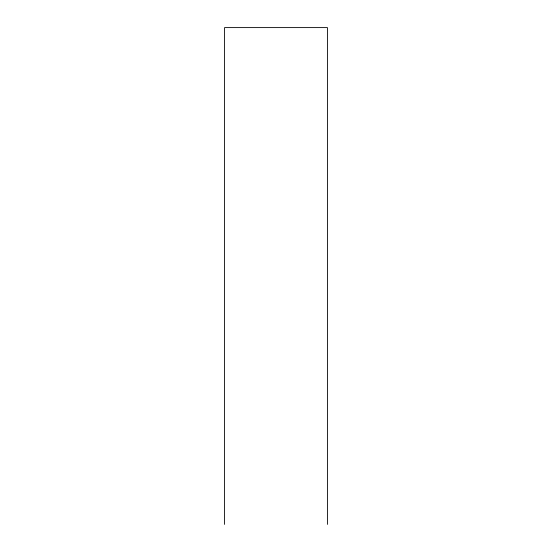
<?xml version="1.0" encoding="UTF-8"?>
<svg xmlns="http://www.w3.org/2000/svg" width="552" height="552" viewBox="0 0 552 552"><rect width="100%" height="100%" fill="white"/><g stroke="black" fill="none" stroke-linecap="round" stroke-linejoin="round"><path stroke-width="0.83" d="M327.44 524.4L327.44 27.6L224.56 27.6L224.56 524.4"/></g></svg>
